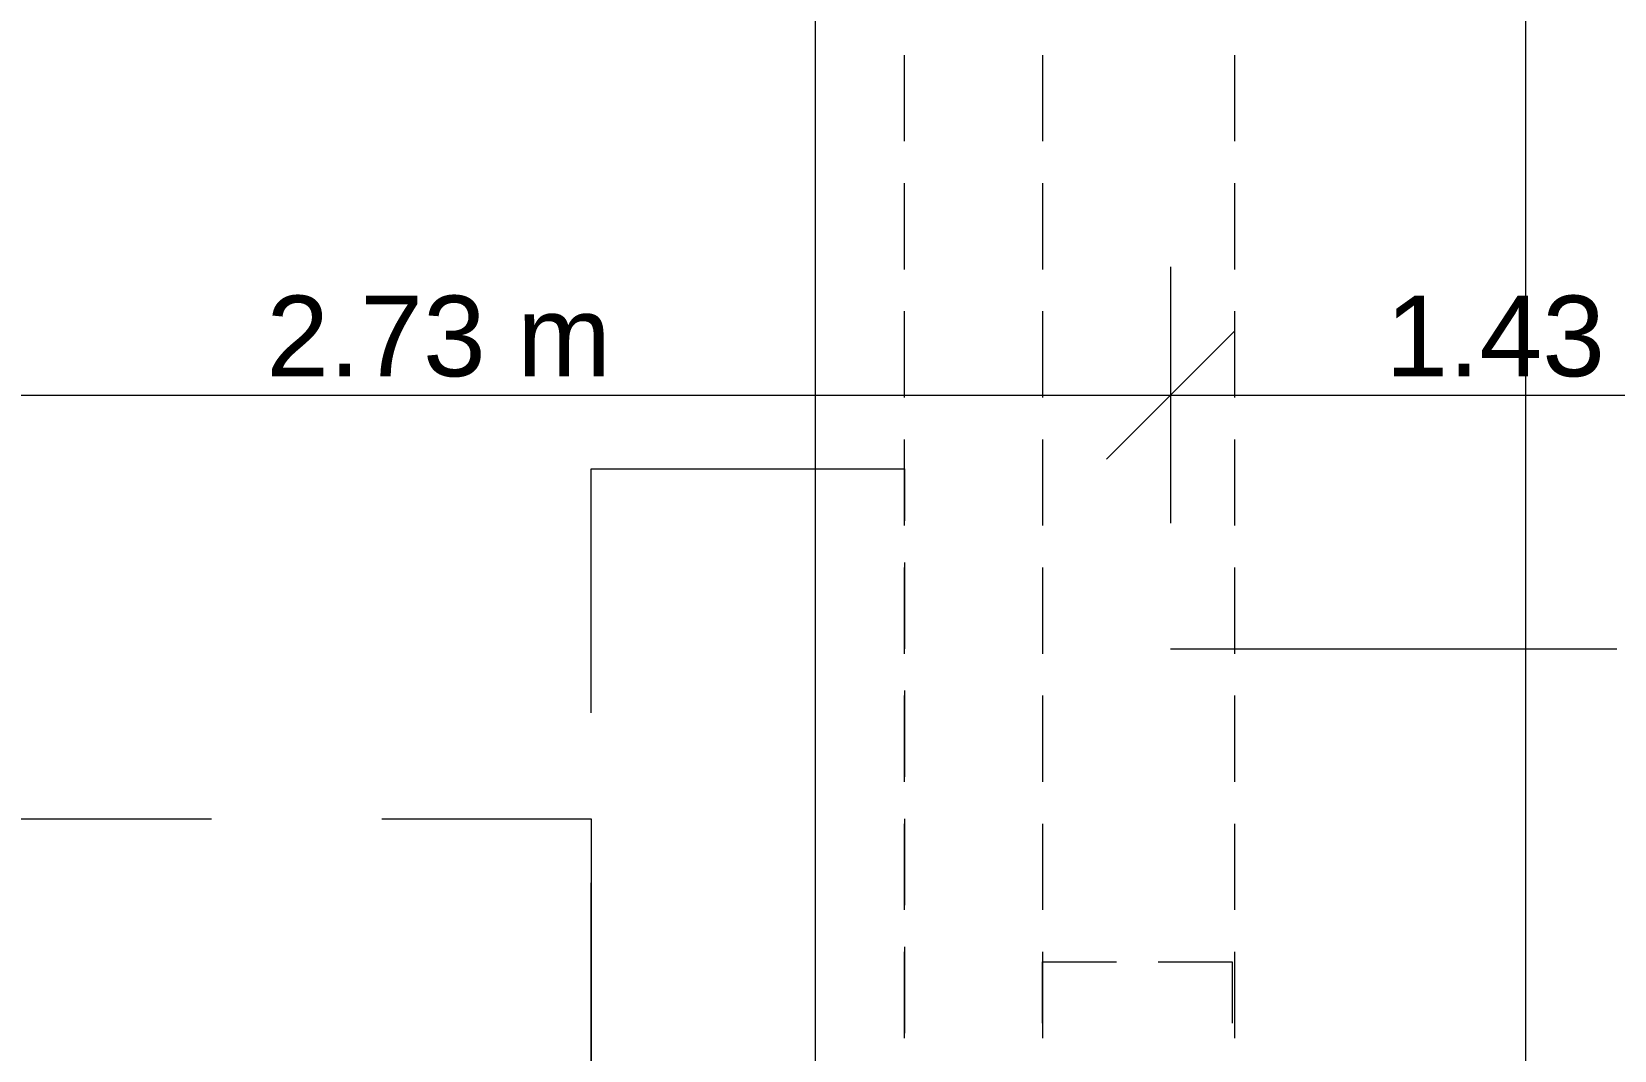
# Model space of a CAD drawing. Header units: metres. Extents: x -2 to 237, y -8 to 52.
# Drawn here: x 20.199 to 23.144, y 27.937 to 29.833 of the extents above; entities that cross this region are included whole.
import ezdxf

# ---------------------------------------------------------------- set-up
doc = ezdxf.new("R2010")
doc.units = ezdxf.units.M
doc.layers.add('HVAC - Ductos', color=5, linetype='Continuous', lineweight=0)
doc.layers.add('PDF2_Text', color=7, linetype='Continuous', lineweight=0)
doc.styles.add('PDF Helvetica', font='')
doc.styles.get('PDF Helvetica').set_extended_font_data('Helvetica')

msp = doc.modelspace()

# ---------------------------------------------------------------- linework, layer by layer
at = {"layer": 'HVAC - Ductos', "lineweight": 0}
msp.add_lwpolyline([(22.9787, 30.1151), (22.9787, 24.6712), (21.6578, 24.6712), (21.6578, 30.1151)], close=True, dxfattribs=at)
for points in [[(21.8229, 29.6289), (21.8229, 29.7895)], [(22.0797, 29.7895), (22.0797, 29.6289)], [(22.4375, 29.6289), (22.4375, 29.7895)], [(21.8229, 29.3904), (21.8229, 29.551)], [(22.0797, 29.551), (22.0797, 29.3904)], [(22.4375, 29.3904), (22.4375, 29.551)], [(22.3182, 29.395), (22.3182, 29.1565), (22.3182, 28.9181)], [(21.8229, 29.1519), (21.8229, 29.3125)], [(22.0797, 29.3125), (22.0797, 29.1519)], [(22.4375, 29.1519), (22.4375, 29.3125)], [(22.4375, 29.2758), (22.3182, 29.1565), (22.199, 29.0373)], [(19.3509, 29.1565), (22.3182, 29.1565), (23.9922, 29.1565)], [(21.8229, 28.9135), (21.8229, 29.074)], [(22.0797, 29.074), (22.0797, 28.9135)], [(22.4375, 28.9135), (22.4375, 29.074)], [(21.2404, 28.5649), (21.2404, 29.019), (21.6578, 29.019), (21.8229, 29.019), (21.8229, 28.9226)], [(21.8229, 28.8447), (21.8229, 28.6842)], [(21.8229, 28.675), (21.8229, 28.8355)], [(22.0797, 28.8355), (22.0797, 28.675)], [(22.4375, 28.675), (22.4375, 28.8355)], [(22.3182, 28.6842), (23.1484, 28.6842)], [(21.8229, 28.6062), (21.8229, 28.4457)], [(21.8229, 28.4365), (21.8229, 28.597)], [(22.0797, 28.597), (22.0797, 28.4365)], [(22.4375, 28.4365), (22.4375, 28.597)], [(20.0205, 28.2393), (20.0205, 28.3677), (20.1443, 28.3677), (20.5342, 28.3677)], [(20.8506, 28.3677), (21.2404, 28.3677), (21.2404, 27.799), (20.8506, 27.799)], [(21.8229, 28.3677), (21.8229, 28.2072)], [(21.8229, 28.198), (21.8229, 28.3585)], [(22.0797, 28.3585), (22.0797, 28.198)], [(22.4375, 28.198), (22.4375, 28.3585)], [(21.2955, 27.799), (21.6578, 27.799), (21.2404, 27.799), (21.2404, 28.2485)], [(21.8229, 28.1292), (21.8229, 27.9687)], [(21.8229, 27.9595), (21.8229, 28.12)], [(22.0797, 28.12), (22.0797, 27.9595)], [(22.4375, 27.9595), (22.4375, 28.12)], [(22.0797, 27.987), (22.0797, 28.1017), (22.2174, 28.1017)], [(22.2953, 28.1017), (22.4329, 28.1017), (22.4329, 27.987)]]:
    msp.add_lwpolyline(points, dxfattribs=at)

# ---------------------------------------------------------------- texts
at = {"layer": 'PDF2_Text', "lineweight": 0, "char_height": 0.15017, "attachment_point": 4, "style": 'PDF Helvetica'}
for s, insert in [('2.73 m', (20.6359, 29.2654)), ('1.43 m', (22.7181, 29.2654))]:
    msp.add_mtext(s, dxfattribs=dict(at, insert=insert))

doc.saveas('drawing.dxf')
